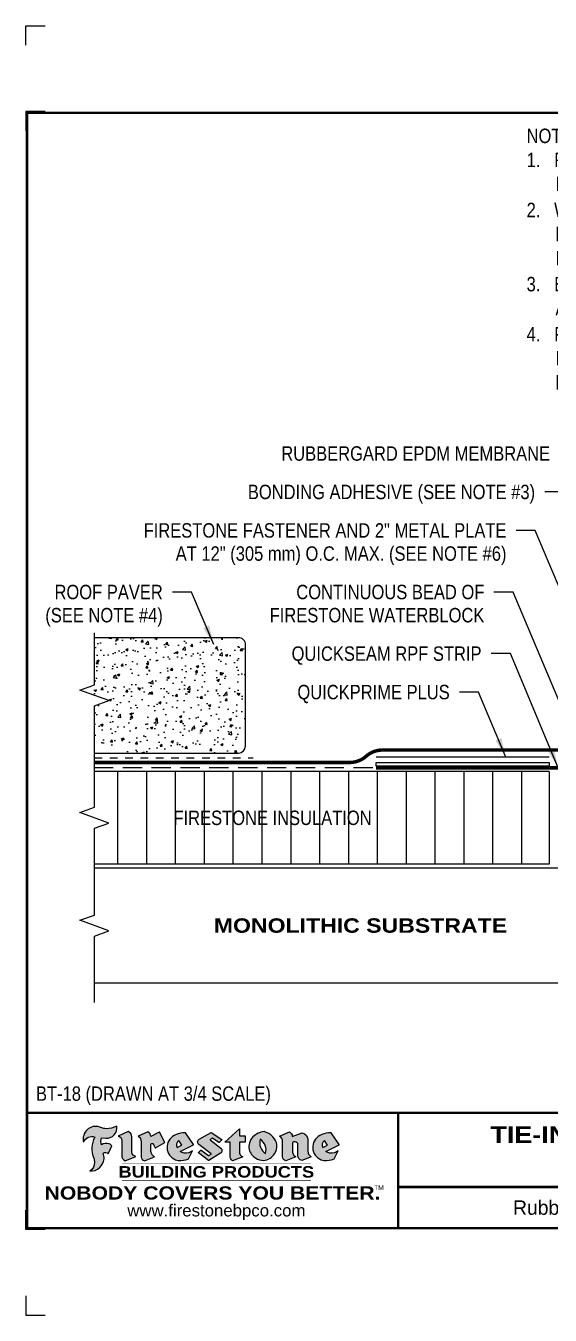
# Model space of a CAD drawing. Header units: inches. Extents: x 121.4 to 141.5, y -141.9 to -125.2.
# Drawn here: x 121.45 to 128.27, y -141.92 to -125.15 of the extents above; entities that cross this region are included whole.
import ezdxf
from ezdxf.enums import TextEntityAlignment as Align

# ---------------------------------------------------------------- set-up
doc = ezdxf.new("R2010")
doc.units = ezdxf.units.IN
doc.header["$MEASUREMENT"] = 0
doc.linetypes.add('HIDDEN', pattern=[0.375, 0.25, -0.125])
doc.linetypes.add('HIDDEN2', pattern=[0.1875, 0.125, -0.0625])
doc.layers.get('0').update_dxf_attribs({"linetype": 'CONTINUOUS'})
doc.layers.get('DEFPOINTS').update_dxf_attribs({"linetype": 'CONTINUOUS'})
for name, color, linetype in [('FSBP-ACCESSORY-OTHER', 7, 'CONTINUOUS'), ('FSBP-ADHESIVE', 1, 'HIDDEN'), ('FSBP-ANNO-NOTE', 7, 'CONTINUOUS'), ('FSBP-INSULATION', 7, 'CONTINUOUS'), ('FSBP-MEMBRANE', 7, 'CONTINUOUS'), ('FSBP-SUBSTRATE-GENERIC', 9, 'CONTINUOUS'), ('FSBP-TTLB', 7, 'CONTINUOUS'), ('FSBP-TTLB-BORDER', 7, 'CONTINUOUS'), ('FSBP-TTLB-TEXT', 7, 'CONTINUOUS')]:
    doc.layers.add(name, color=color, linetype=linetype)
doc.styles.add('FSBP_ARIAL', font='arial.ttf')
doc.styles.add('FSBP_ARIAL_BOLD', font='')
doc.styles.add('FSBP_ARIAL_NAR', font='ARIALN.TTF')
doc.styles.add('FSBP_BANKGOTHIC', font='bgothm.ttf')
doc.styles.get('FSBP_ARIAL_BOLD').set_extended_font_data('Arial Black')
doc.linetypes.add('ZIGZAG', pattern='A,0.0001,-0.2,[131,ltypeshp.shx,S=0.2,R=0,X=-0.2,Y=0],-0.4,[131,ltypeshp.shx,S=0.2,R=180,X=0.2,Y=0],-0.2', length=0.8001)
doc.dimstyles.new('FSBP-LEADER', dxfattribs={"dimtxt": 0.1875, "dimasz": 0.25, "dimexe": 0.0625, "dimexo": 0.125, "dimgap": 0.125, "dimtad": 0, "dimtih": 1, "dimtoh": 1, "dimdec": 4, "dimzin": 0, "dimdsep": 46, "dimlunit": 4, "dimtxsty": 'FSBP_ARIAL_NAR', "dimcen": 0.09375, "dimclrd": 256, "dimclre": 256, "dimclrt": 256, "dimadec": 0, "dimazin": 0, "dimtfac": 1, "dimtdec": 4, "dimtofl": 0, "dimtmove": 0, "dimatfit": 3, "dimfxl": 1, "dimtolj": 1, "dimtzin": 0, "dimlwd": -1, "dimlwe": -1, "dimarcsym": 0})

# ---------------------------------------------------------------- blocks, each defined once
blk = doc.blocks.new('TTLB-EPDM_2')
at = {"layer": 'FSBP-TTLB-TEXT'}
h = blk.add_hatch(color=1, dxfattribs=at)
edge = h.paths.add_edge_path()
edge.add_arc((1.037309769669573, -0.1982514792917306), 0.1319107607348553, 264.0410451462098, 370.3106169565175)
edge.add_arc((1.027551646585694, 0.1214293576525799), 0.3273056962876235, 270.05058356628535, 295.23459397187514, ccw=False)
edge.add_arc((1.022801957313345, -0.06680179986895154), 0.1391656561713503, 249.3281275763668, 272.0749124149863, ccw=False)
edge.add_line((0.9736743133014443, -0.1970076156048179), (0.9474927838574558, -0.1852745150568325))
edge.add_arc((0.8939498971398288, -0.3394262635682071), 0.1631857907024099, 70.84590087378872, 194.3325259843273)
edge.add_arc((0.8444260109029493, -0.4259936440910768), 0.1179914261095279, 70.96950098067128, 156.9641407594482, ccw=False)
edge.add_arc((1.153141409296894, -0.4684497516079468), 0.3110405457095052, 150.3231137483159, 203.2084295854517)
edge.add_arc((0.7562495500622943, -0.6412608153899899), 0.1218587156617311, 0.8849157075190988, 24.34668939894999, ccw=False)
edge.add_arc((0.7493781665697374, -0.6475258110744375), 0.1289731377238325, -58.36655102076742, 3.6216782311386737, ccw=False)
edge.add_arc((0.8256699029544474, -0.5792158350996106), 0.1783301886510354, 267.2205474105585, 354.1381621173521)
edge.add_arc((0.7903121048625305, -0.6011409294291745), 0.212787892960859, 0.9996158580669322, 21.00503380861244)
edge.add_arc((1.01880712263941, -0.5666691048185161), 0.05136395668415847, 40.82117713173261, 125.52727787225791, ccw=False)
edge.add_line((1.057676976260041, -0.5330924682126437), (1.102776947655911, -0.4308018311949837))
edge.add_arc((1.040858222524664, -0.4699705673995949), 0.07326744446031509, 32.31675181867256, 66.31481236598174)
edge.add_arc((1.032262518825329, -0.5063316993097662), 0.1102246948011782, 69.8179132332389, 125.254734720681)
edge.add_arc((1.127708877207287, -0.368959353531244), 0.1659710644737306, 164.1569669952081, 196.5811013160487, ccw=False)
edge.add_line((0.9680425188342383, -0.3236487780942383), (1.023615334387159, -0.3294494641845773))
h = blk.add_hatch(color=1, dxfattribs=at)
edge = h.paths.add_edge_path()
edge.add_line((1.275239419159561, -0.6223407783464694), (1.415345367376062, -0.5660418822574371))
edge.add_arc((1.421019305783958, -0.5090099247487757), 0.05731350411836949, 181.9717871001989, 264.31851000495806, ccw=False)
edge.add_line((1.363739737527226, -0.5109819325197265), (1.363412352251203, -0.3102363679013962))
edge.add_arc((1.294263659668751, -0.3103491388303989), 0.06914878453844908, 0.0934405599591014, 72.42834396969012)
edge.add_line((1.315139561173908, -0.2444268274366692), (1.186839444240604, -0.3024209471341379))
edge.add_arc((1.175246268095289, -0.3585110609420917), 0.05727567197445628, -0.017399788185912257, 78.322067691347, ccw=False)
edge.add_line((1.232521937428658, -0.3585284546236807), (1.232574268422297, -0.555126496687123))
edge.add_arc((1.305699496415486, -0.5558575689677219), 0.07312888236350451, 179.4272023230205, 245.3845503102953)
h = blk.add_hatch(color=1, dxfattribs=at)
edge = h.paths.add_edge_path()
edge.add_line((1.792026821926584, -0.3839679064720229), (1.722158956877934, -0.2518542302253621))
edge.add_arc((1.720119655279638, -0.2529327078887852), 0.002306916790721817, 27.87197133405656, 117.3766794470751)
edge.add_line((1.719058846382097, -0.250884159729182), (1.610638460368705, -0.3070279753467702))
edge.add_arc((1.547088841662962, -0.3061026658494403), 0.06355635479880145, 359.165808011073, 425.8793658831422)
edge.add_line((1.573061729235633, -0.2480956029480268), (1.446879247402876, -0.3051325108639702))
edge.add_arc((1.407812067100189, -0.370357133046621), 0.07602957263902092, -3.441403975725109, 59.07992244284969, ccw=False)
edge.add_line((1.483704536400296, -0.3749210150788969), (1.483704536400296, -0.5723838140635706))
edge.add_arc((1.54053746518044, -0.568254406115083), 0.05698275005415228, 184.1557352478595, 255.3066498366543)
edge.add_line((1.526084036778343, -0.6233736605654059), (1.657291340682093, -0.570650514527486))
edge.add_arc((1.688298576827198, -0.5021390388423987), 0.0752015358480571, 207.5160880841914, 245.649226723163, ccw=False)
edge.add_arc((1.721050197024907, -0.4914488168456328), 0.1093332836229113, 179.4823365255141, 204.5537900001094, ccw=False)
edge.add_line((1.611721375809452, -0.4904610114968335), (1.611721375809452, -0.4126404716788983))
edge.add_arc((1.628589765097195, -0.414159299036043), 0.01693662875851176, 28.356188110622725, 174.8549701683585, ccw=False)
edge.add_arc((1.627340435522395, -0.4197189881350504), 0.02111886817708033, 22.216893572439517, 40.10213956426492, ccw=False)
edge.add_line((1.646891420738257, -0.4117336534413738), (1.666638796144639, -0.4549750258192233))
edge.add_arc((1.668737246926742, -0.4540167099035481), 0.002306916790685496, 204.545128184284, 299.6323508190091)
edge.add_line((1.669877862091766, -0.4560219186518992), (1.791128135493295, -0.3870515928837648))
edge.add_line((1.791128135493295, -0.3870515928837648), (1.792026821926584, -0.3839679064720229))
h = blk.add_hatch(color=1, dxfattribs=at)
h.paths.add_polyline_path([(2.063388732080512, -0.2583237030618903, 0.02524281661523788), (2.025024361750752, -0.2610532129309178, 0.1213611957758757), (1.901773912052249, -0.3008158885520373, 0.6151668103976068), (1.93274136141747, -0.6099060679591872, 0.05306812109568645), (1.967936229862175, -0.617865745600497, 0.1150932231766138), (2.099126721549737, -0.5994933789882708), (2.151195569562105, -0.4944891916583316, -0.08755405562188731), (2.104230609512001, -0.5187113292177372, -0.265591761123442), (1.992692314386659, -0.5010701623316862), (2.165347897647223, -0.4141184325909109, 0.4518949533370738), (2.166222728871162, -0.4107679608846269)])
h.paths.add_polyline_path([(2.014217313945437, -0.4188965037300676), (1.951113654018855, -0.4515330109460507, -0.3720533890450154), (1.973177450672722, -0.3607130665457561)], flags=16)
h = blk.add_hatch(color=1, dxfattribs=at)
edge = h.paths.add_edge_path()
edge.add_arc((2.260407392426802, -0.3775796671688782), 0.04152450223225729, 123.20805433950699, 232.2027298779723, ccw=False)
edge.add_line((2.237665217914071, -0.3428366421988329), (2.393535971665983, -0.2540943745380986))
edge.add_arc((2.394677353533142, -0.2560991469722482), 0.002306916790741334, 55.64644466176611, 119.65426054492559, ccw=False)
edge.add_line((2.395979141996861, -0.2541946229174954), (2.531809646140459, -0.3470380726374032))
edge.add_arc((2.530468902927946, -0.3489153772789875), 0.002306916790700397, -42.731101238422525, 54.4661353739603, ccw=False)
edge.add_line((2.532163440279987, -0.3504807552658491), (2.498457913851155, -0.3869673252714421))
edge.add_arc((2.496763376499139, -0.3854019472845934), 0.002306916790672934, 233.7527076894875, 317.26889876138785, ccw=False)
edge.add_line((2.495399362263356, -0.38726241234572), (2.413849913492982, -0.3274738082119626))
edge.add_arc((2.412485899257181, -0.3293342732731342), 0.002306916790720064, 53.75270768979358, 124.4135619297835)
edge.add_line((2.41118211687575, -0.3274311136421062), (2.382933981293377, -0.346782838468144))
edge.add_arc((2.38423776367478, -0.3486859980991606), 0.002306916790694898, 124.4135619293799, 231.8459020253626)
edge.add_line((2.382812599816248, -0.3505000469010184), (2.519899969301207, -0.4581994452042721))
edge.add_arc((2.494247019847682, -0.4908523236374461), 0.04152450223225742, -55.21225898295222, 51.84590202520428, ccw=False)
edge.add_line((2.517938320565804, -0.5249552055672808), (2.364434947484597, -0.6179520922513717))
edge.add_arc((2.36323960192349, -0.6159790200102006), 0.002306916790726996, 233.2955624372927, 301.20872157023314, ccw=False)
edge.add_line((2.361860787187538, -0.6178285429225383), (2.231266621301074, -0.5204709167214361))
edge.add_arc((2.232647938930649, -0.5186232623475259), 0.002306916790697672, 135.5134179846393, 233.21798691998708, ccw=False)
edge.add_line((2.231002150870836, -0.5170067083764565), (2.262839375599356, -0.4845937328397696))
edge.add_arc((2.264485163659225, -0.4862102868108537), 0.002306916790748497, 53.0352839999411, 135.513417985369, ccw=False)
edge.add_line((2.265872365996302, -0.4843670465239001), (2.361834678328762, -0.5565872257804898))
edge.add_arc((2.363221880665761, -0.5547439854936304), 0.002306916790627066, 233.0352840000685, 302.2362632414394)
edge.add_line((2.36445241715569, -0.5566953042850713), (2.39428499383348, -0.5378823484768844))
edge.add_arc((2.393054457343549, -0.5359310296853765), 0.002306916790685166, 302.2362632406177, 412.2027298768422)
edge.add_line((2.394468296066179, -0.5341081404551886), (2.234958295420142, -0.4103916733127022))
h = blk.add_hatch(color=1, dxfattribs=at)
edge = h.paths.add_edge_path()
edge.add_line((2.763460561272041, -0.2072496393923444), (2.763460561272041, -0.2969520779963801))
edge.add_arc((2.765767478062699, -0.2969520779963943), 0.00230691679065842, 179.9999999996471, 269.9999999996471)
edge.add_line((2.765767478062685, -0.2992589947870528), (2.835417693520355, -0.2992589947870528))
edge.add_arc((2.835417693520355, -0.3015659115777538), 0.002306916790701052, 0, 90, ccw=False)
edge.add_line((2.837724610311056, -0.3015659115777538), (2.837724610311056, -0.3790761307453892))
edge.add_arc((2.83541769352037, -0.3790761307453749), 0.002306916790686842, 269.99999999964706, 359.99999999964706, ccw=False)
edge.add_line((2.835417693520355, -0.3813830475360618), (2.765767478062685, -0.3813830475360618))
edge.add_arc((2.765767478062699, -0.3836899643267202), 0.00230691679065842, 90.00000000035294, 180.0000000003529)
edge.add_line((2.763460561272041, -0.3836899643267344), (2.763460561272041, -0.5033995910642801))
edge.add_arc((2.836735953378943, -0.5071368822038516), 0.07337063740681413, 177.0802527808789, 245.3249543133826)
edge.add_line((2.806105814540615, -0.5738080530967267), (2.674529557384915, -0.6226036013049594))
edge.add_arc((2.708610405062069, -0.564298408791804), 0.06753517344606039, 177.0345319916277, 239.6926428024901, ccw=False)
edge.add_line((2.641165668230087, -0.560804539009709), (2.641165668230087, -0.3836899643267344))
edge.add_arc((2.638858751439429, -0.3836899643267202), 0.00230691679065842, 359.9999999996471, 449.999999999647)
edge.add_line((2.638858751439443, -0.3813830475360618), (2.572857950769389, -0.3813830475360618))
edge.add_line((2.572857950769389, -0.3813830475360618), (2.763460561272041, -0.2072496393923444))
h = blk.add_hatch(color=1, dxfattribs=at)
edge = h.paths.add_edge_path(flags=16)
edge.add_arc((2.940363509127394, -0.4847985213681437), 0.1684614578629418, 344.5558804047865, 417.0140046669545)
edge.add_arc((3.194458079644619, -0.3883534532477785), 0.1684614578629414, 164.5558804047864, 237.0140046669546)
edge = h.paths.add_edge_path()
edge.add_arc((3.069375116502199, -0.4399344555144872), 0.1828726885096673, 136.0914512150047, 191.213418978326)
edge.add_arc((3.064939550433406, -0.4318234379590333), 0.1803148804748503, 194.0167254156723, 240.6663730831859)
edge.add_arc((3.098047041778981, -0.3845058757092554), 0.2378525180183701, 239.2975390661776, 264.2889872773176)
edge.add_arc((3.04884478212623, -0.4190232383793012), 0.203760689247156, 277.1986764832036, 326.503572961274)
edge.add_arc((3.077739326803546, -0.4341046616465112), 0.171374865791709, 325.3768876809902, 406.3828327799087)
edge.add_arc((3.011839488065919, -0.4896144380417797), 0.2571945645850002, 44.28462553519766, 73.82901434867304)
edge.add_arc((3.117152499586992, -0.4983433120546693), 0.2579560664039132, 97.50292863483666, 134.1039137579027)
h = blk.add_hatch(color=1, dxfattribs=at)
edge = h.paths.add_edge_path()
edge.add_line((3.322690228557462, -0.5721896537377091), (3.322690228557462, -0.3749210150788969))
edge.add_arc((3.246797759257384, -0.3703571330465745), 0.076029572638996, 356.5585960242387, 419.0799224428129)
edge.add_line((3.285864939560099, -0.3051325108639702), (3.412047421392799, -0.2480956029480268))
edge.add_arc((3.386074533820159, -0.3061026658494941), 0.06355635479883807, 0.3962622833877276, 65.87936588318718, ccw=False)
edge.add_line((3.449629368605429, -0.3056631084210863), (3.580526418688805, -0.2593848434574539))
edge.add_arc((3.555744121700958, -0.3530904070730321), 0.09692726601172152, 2.366977007666776, 75.18615851992018, ccw=False)
edge.add_line((3.652588689330287, -0.3490873311063041), (3.652588689330287, -0.4883770011386872))
edge.add_arc((3.761877549389556, -0.4914934052703811), 0.1093332836229047, 178.3666365323574, 204.5537900000422)
edge.add_arc((3.729125929191727, -0.5021836272670953), 0.07520153584796169, 207.5160880841711, 245.2240541443093)
edge.add_line((3.697611150971852, -0.5704631245385627), (3.572585913552643, -0.6207021253773775))
edge.add_arc((3.59534718600759, -0.5526356419907701), 0.07177131519198746, 180.3328587115751, 251.51018566665869, ccw=False)
edge.add_line((3.523577081955409, -0.5530525936986663), (3.523577081955409, -0.4153032515383615))
edge.add_arc((3.486319529276879, -0.4148773504126441), 0.0372599868942854, 359.3450650296066, 449.0500281941028)
edge.add_arc((3.482769874121713, -0.4419622099033496), 0.06447454900600783, 86.29402372314017, 119.8211331593848)
edge.add_line((3.450707067966732, -0.3860252459975726), (3.450707067966732, -0.4904610114968335))
edge.add_arc((3.560035889182251, -0.491448816845647), 0.1093332836229751, 179.4823365255069, 204.5537900001023)
edge.add_arc((3.527284268984408, -0.5021390388424952), 0.07520153584796385, 207.5160880841699, 245.6492267231416)
edge.add_line((3.496277032839316, -0.570650514527486), (3.365069728935509, -0.6233736605654059))
edge.add_arc((3.37950248606194, -0.5682868177318081), 0.05694615642555727, 183.9298782390169, 255.318496325343, ccw=False)
h = blk.add_hatch(color=1, dxfattribs=at)
h.paths.add_polyline_path([(3.957695472291277, -0.2583237030618903, 0.02524281661523822), (3.919331101961575, -0.2610532129309178, 0.1085638477195505), (3.807890832595604, -0.2939221658134414, 0.6425897848490651), (3.827048101628293, -0.6099060679591872, 0.05306812109569052), (3.862242970072884, -0.617865745600497, 0.1150932231766133), (3.993433461760503, -0.5994933789882708), (4.045502309772871, -0.4944891916583316, -0.08755405562189084), (3.998537349722767, -0.5187113292177372, -0.2655917611234366), (3.886999054597368, -0.5010701623316862), (4.059654637857989, -0.4141184325909109, 0.4518949533370731), (4.060529469081928, -0.4107679608846269)])
h.paths.add_polyline_path([(3.90852405415626, -0.4188965037300676), (3.845420394229677, -0.4515330109460507, -0.3720533890450147), (3.867484190883488, -0.3607130665457561)], flags=16)
at = {"layer": 'DEFPOINTS', "linetype": 'Continuous', "ltscale": 1.75}
for points in [[(-0.015625, 13.88083333333333), (-0.015625, 14.13083333333333), (0.234375, 14.13083333333333)], [(-0.015625, -2.380833333333342), (-0.015625, -2.630833333333342), (0.234375, -2.630833333333342)]]:
    blk.add_lwpolyline(points, dxfattribs=at)
at = {"layer": 'DEFPOINTS', "color": 1}
for points in [[(0.234375, 13.015625), (-0.015625, 13.015625), (-0.015625, 12.765625)], [(0.234375, -1.515625), (-0.015625, -1.515625), (-0.015625, -1.265625)]]:
    blk.add_lwpolyline(points, dxfattribs=at)
at = {"layer": 'FSBP-TTLB', "const_width": 0.03125}
for points in [[(0, 0), (0, -1.5), (20, -1.5), (20, 0), (0, 0)], [(4.825208527206769, 0), (4.825208527206769, -0.9643749050531198)], [(4.825208527206769, -0.9643749050531198), (15.84028770518938, -0.9643749050531198)], [(4.825208527206769, -0.9643749050531198), (4.825208527206769, -1.5)]]:
    blk.add_lwpolyline(points, dxfattribs=at)
at = {"layer": 'FSBP-TTLB-BORDER', "const_width": 0.03125}
blk.add_lwpolyline([(20, 0), (20, 13), (0, 13), (0, 0)], dxfattribs=at)
at = {"layer": 'FSBP-TTLB-TEXT', "color": 1}
blk.add_line((0.7358432058323388, -0.379822754145593), (0.7358432058323388, -0.379822754145593), dxfattribs=at)
for points in [[(1.023615323725323, -0.3294494630716969, 0.5000510906601082), (1.167090420776901, -0.1746414942047778, -0.1103304102359608), (1.027840608309816, -0.2058762110801382, -0.09957876667165425), (0.9736743133014443, -0.1970076156048179), (0.9474927838574558, -0.1852745150568325, 0.5978159689075124), (0.7358432058323388, -0.379822754145593, -0.3938834584182213), (0.8828996422548698, -0.3144510229727047, 0.2349406564350952), (0.86727108227484, -0.5910237178633082, -0.1027304183841549), (0.8780937320133262, -0.6393788197974146, -0.2772692352614086), (0.8170223912655956, -0.7573362346216896, 0.3985429150902959), (1.003067614090241, -0.5974286950643517, 0.0875124847930418), (0.9889600163401155, -0.5248671157293501, -0.3874031597924062), (1.057676976260041, -0.5330924682126437), (1.102776947655911, -0.4308018311949837, 0.1494423498871741), (1.07029056398062, -0.4028746979725923, 0.2467195073738216), (0.9686394281704906, -0.4163228904100862, -0.1424285161541127), (0.9680425188342383, -0.3236487780942383), (1.023615334387159, -0.3294494641845773)], [(2.166222728871162, -0.4107679608846269), (2.063388732080512, -0.2583237030618903, 0.02524281661523788), (2.025024361750752, -0.2610532129309178, 0.1085638477195265), (1.913584092384895, -0.2939221658134414, 0.6425897848491228), (1.93274136141747, -0.6099060679591872, 0.05306812109568648), (1.967936229862175, -0.617865745600497, 0.1150932231766137), (2.099126721549737, -0.5994933789882708), (2.151195569562105, -0.4944891916583316, -0.0875540556218873), (2.104230609512001, -0.5187113292177372, -0.2655917611234418), (1.992692314386659, -0.5010701623316862), (2.165347897647223, -0.4141184325909109)], [(2.763460561272041, -0.2072496393923444), (2.763460561272041, -0.2969520779963801, 0.4142135623730958), (2.765767478062685, -0.2992589947870528), (2.835417693520355, -0.2992589947870528, -0.414213562373095), (2.837724610311056, -0.3015659115777538), (2.837724610311056, -0.3790761307453892, -0.4142135623730938), (2.835417693520355, -0.3813830475360618), (2.765767478062685, -0.3813830475360618, 0.4142135623730958), (2.763460561272041, -0.3836899643267344), (2.763460561272041, -0.5033995910642801, 0.3068985753588853), (2.806105814540615, -0.5738080530967267), (2.674529557384915, -0.6226036013049594, -0.2804194150632976), (2.641165668230087, -0.560804539009709), (2.641165668230087, -0.3836899643267344, 0.414213562373095), (2.638858751439443, -0.3813830475360618), (2.572857950769389, -0.3813830475360618), (2.763460561272041, -0.2072496393923444)], [(4.060529469081928, -0.4107679608846269), (3.957695472291277, -0.2583237030618903, 0.02524281661523788), (3.919331101961575, -0.2610532129309178, 0.1085638477195265), (3.807890832595604, -0.2939221658134414, 0.6425897848491228), (3.827048101628293, -0.6099060679591872, 0.05306812109568648), (3.862242970072884, -0.617865745600497, 0.1150932231766137), (3.993433461760503, -0.5994933789882708), (4.045502309772871, -0.4944891916583316, -0.0875540556218873), (3.998537349722767, -0.5187113292177372, -0.2655917611234418), (3.886999054597368, -0.5010701623316862), (4.059654637857989, -0.4141184325909109)], [(4.059654637857989, -0.4141184325909109, 0.4518949533370731), (4.060529469081928, -0.4107679608846269, 0.4518949533370731)]]:
    blk.add_lwpolyline(points, format="xyb", dxfattribs=at)
for points in [[(1.275239419159561, -0.6223407783464694), (1.415345367376062, -0.5660418822574371, -0.3756100036733062), (1.363739737527226, -0.5109819325197265), (1.363412352251203, -0.3102363679013962, 0.3265360292958048), (1.315139561173908, -0.2444268274366692), (1.186839444240604, -0.3024209471341379, -0.3557863980845349), (1.232521937428658, -0.3585284546236807), (1.232574268422297, -0.555126496687123, 0.2960110723418457)], [(1.792026821926584, -0.3839679064720229), (1.722158956877934, -0.2518542302253621, 0.4116839150163434), (1.719058846382097, -0.250884159729182), (1.610638460368705, -0.3070279753467702, 0.2996033003794034), (1.573061729235633, -0.2480956029480268), (1.446879247402876, -0.3051325108639702, -0.2797757560995365), (1.483704536400296, -0.3749210150788969), (1.483704536400296, -0.5723838140635706, 0.320828638474519), (1.526084036778343, -0.6233736605654059), (1.657291340682093, -0.570650514527486, -0.1679398621276611), (1.621603752698661, -0.5368819723450571, -0.1098333365370753), (1.611721375809452, -0.4904610114968335), (1.611721375809452, -0.4126404716788983, -0.743334502655012), (1.64349420176768, -0.4061152228778298, -0.07819791644735608), (1.646891420738257, -0.4117336534413738), (1.666638796144639, -0.4549750258192233, 0.4404648714563479), (1.669877862091766, -0.4560219186518992), (1.791128135493295, -0.3870515928837648)], [(2.234958295420142, -0.4103916733127022, -0.5150044486718882), (2.237665217914071, -0.3428366421988329), (2.393535971665983, -0.2540943745380986, -0.2867822934100265), (2.395979141996861, -0.2541946229174954), (2.531809646140459, -0.3470380726374032, -0.4515027974650387), (2.532163440279987, -0.3504807552658491), (2.498457913851155, -0.3869673252714421, -0.3814439164929681), (2.495399362263356, -0.38726241234572), (2.413849913492982, -0.3274738082119626, 0.3184718635035665), (2.41118211687575, -0.3274311136421062), (2.382933981293377, -0.346782838468144, 0.5064094529656681), (2.382812599816248, -0.3505000469010184), (2.519899969301207, -0.4581994452042721, -0.5043597839115849), (2.517938320565804, -0.5249552055672808), (2.364434947484597, -0.6179520922513717, -0.3053163970316367), (2.361860787187538, -0.6178285429225383), (2.231266621301074, -0.5204709167214361, -0.4541703869768119), (2.231002150870836, -0.5170067083764565), (2.262839375599356, -0.4845937328397696, -0.3762644290664977), (2.265872365996302, -0.4843670465239001), (2.361834678328762, -0.5565872257804898, 0.3114700032088108), (2.36445241715569, -0.5566953042850713), (2.39428499383348, -0.5378823484768844, 0.520381097387146), (2.394468296066179, -0.5341081404551886)], [(2.937624918725987, -0.3131105398334029, 0.2452625673097023), (2.889993533867141, -0.4754966266250307, 0.2064059665179019), (2.976604338974084, -0.5890186876871866, 0.1094800500670344), (3.074378098474654, -0.6211778035979165, 0.2185147641853038), (3.218764944843201, -0.5314757029352819, 0.3689489483072479), (3.195959963110113, -0.3100352223135445, 0.1296305888694145), (3.0834694040758, -0.242595816912754, 0.1610736375384317)], [(3.322690228557462, -0.5721896537377091), (3.322690228557462, -0.3749210150788969, 0.2797757560995341), (3.285864939560099, -0.3051325108639702), (3.412047421392799, -0.2480956029480268, -0.2937618496109166), (3.449629368605429, -0.3056631084210863), (3.580526418688805, -0.2593848434574539, -0.3288760160581939), (3.652588689330287, -0.3490873311063041), (3.652588689330287, -0.4883770011386872, 0.114762897203527), (3.662431105063263, -0.536926560769686, 0.166032965990522), (3.697611150971852, -0.5704631245385627), (3.572585913552643, -0.6207021253773775, -0.3209557512194564), (3.523577081955409, -0.5530525936986663), (3.523577081955409, -0.4153032515383615, 0.4127061514896111), (3.48693727661589, -0.3776224848030694, 0.1473421876160361), (3.450707067966732, -0.3860252459975726), (3.450707067966732, -0.4904610114968335, 0.1098333365370753), (3.460589444855941, -0.5368819723450855, 0.1679398621276611), (3.496277032839316, -0.570650514527486), (3.365069728935509, -0.6233736605654059, -0.3219729545308964), (3.322690228557462, -0.5721896537377091, 29.1476284739)], [(1.951113654018855, -0.4515330109460507), (2.014217313945437, -0.4188965037300676), (1.973177450672722, -0.3607130665457561, 0.3720533890450154)], [(3.10274193015772, -0.5296595419651595, 0.3271311138286319), (3.032079658614293, -0.3434924326507627, 0.3271311138286322)], [(3.845420394229677, -0.4515330109460507), (3.90852405415626, -0.4188965037300676), (3.867484190883488, -0.3607130665457561, 0.3720533890450154)]]:
    blk.add_lwpolyline(points, format="xyb", close=True, dxfattribs=at)
at = {"layer": 'FSBP-TTLB-TEXT', "const_width": 0.0078125}
for points in [[(1.233926579809207, -0.6584455781731435), (3.691229482685259, -0.6584455781731577)], [(1.233926579809207, -0.8761560960495984), (3.691229482685259, -0.8761560960495842)]]:
    blk.add_lwpolyline(points, dxfattribs=at)
at = {"layer": 'FSBP-TTLB-TEXT', "color": 1}
for centre, start, end in [((1.789987520328282, -0.3850463841354355), 299.6323508193319, 27.87197133380463), ((2.164310260790558, -0.412058050385383), 296.7304547840455, 34.00233684987403)]:
    blk.add_arc(centre, 0.00230691679068068, start, end, dxfattribs=at)
at = {"layer": 'FSBP-TTLB-TEXT', "lineweight": 18, "style": 'FSBP_ARIAL_BOLD'}
blk.add_text('BUILDING PRODUCTS', height=0.1484375, dxfattribs=at).set_placement((2.462578031247233, -0.7673008371113639), align=Align.MIDDLE_CENTER)
at = {"layer": 'FSBP-TTLB-TEXT', "color": 1}
for s, height, style, p in [('NOBODY COVERS YOU BETTER.', 0.171875, 'FSBP_ARIAL_BOLD', (2.412604263603384, -1.041650450587369)), ('TM', 0.0625, 'FSBP_BANKGOTHIC', (4.576671173373001, -0.9725745042934193))]:
    blk.add_text(s, height=height, dxfattribs=dict(at, style=style)).set_placement(p, align=Align.MIDDLE_CENTER)
at = {"layer": 'FSBP-TTLB-TEXT'}
for s, height, style, p in [('RubberGard  EPDM', 0.1875, 'FSBP_BANKGOTHIC', (7.443365678241776, -1.23218745252656)), ('www.firestonebpco.com', 0.15625, 'FSBP_ARIAL', (2.462578031247233, -1.268657306740124))]:
    blk.add_text(s, height=height, dxfattribs=dict(at, style=style)).set_placement(p, align=Align.MIDDLE_CENTER)
for tag, height, style, p in [('MAXIMUM_WARRANTY', 0.1875, 'FSBP_ARIAL_BOLD', (18.03987100774941, 0.2240244307510579)), ('ACCPT_SYSTEMS', 0.21875, 'FSBP_ARIAL', (12.49438170418193, -1.23218745252656))]:
    blk.add_attdef(tag, text='', height=height, dxfattribs=dict(at, style=style)).set_placement(p, align=Align.MIDDLE_LEFT)
for tag, height, style, p in [('DETAIL_DESCP_LINE_1', 0.21875, 'FSBP_ARIAL_BOLD', (10.33118450231211, -0.2831249841755152)), ('DETAIL_DESCP_LINE_2', 0.21875, 'FSBP_ARIAL_BOLD', (10.33118450231211, -0.6812499208775904)), ('ISSUE_REV_DATE', 0.21875, 'FSBP_ARIAL', (16.84069633627263, -0.7282559425942452)), ('DETAIL_NUMBER', 0.4375, 'FSBP_ARIAL', (18.91941590748775, -0.8931630692489421))]:
    blk.add_attdef(tag, text='', height=height, dxfattribs=dict(at, style=style)).set_placement(p, align=Align.MIDDLE_CENTER)

msp = doc.modelspace()

# ---------------------------------------------------------------- hatches: boundary and pattern name
at = {"layer": 'FSBP-ACCESSORY-OTHER'}
h = msp.add_hatch(dxfattribs=at)
h.set_pattern_fill('AR-CONC', color=256, scale=0.045, style=0)
h.set_pattern_definition([(49.99999999999999, (21.58989755483975, 16.9066760056787), (0.3227670821703391, -0.0282384607421678), [0.03375, -0.37125]), (355, (21.58989755483975, 16.9066760056787), (-0.06243810012584999, 0.3384864601650053), [0.027, -0.297]), (100.4514, (21.61679481083974, 16.90432280267871), (0.2603292217713097, 0.3102477939274291), [0.02868308549999999, -0.3155139503999997]), (46.18420000000001, (21.58989755483975, 16.99667600567871), (0.4802584718815399, -0.07448355644805817), [0.050625, -0.556875]), (96.6356, (21.6299190900898, 16.99046901752871), (0.4205982174969165, 0.4383530419051987), [0.04302462959999995, -0.4732708499999996]), (351.1842, (21.58989755483975, 16.99667600567871), (0.4205978753101322, 0.438353370416396), [0.04050000000000001, -0.4455000000000001]), (21, (21.63489755483977, 16.97417600567871), (0.2686081734533077, -0.1811785007994025), [0.03375, -0.37125]), (326.0000000000001, (21.63489755483977, 16.97417600567871), (0.1094918993647118, 0.3263175202710838), [0.02699999999999999, -0.2969999999999999]), (71.4514, (21.65728155968975, 16.95907778297871), (0.3781001828616705, 0.1451387235194786), [0.0286830855, -0.3155139504]), (37.49999999999999, (21.58989755483975, 16.9066760056787), (0.005471934892780801, 0.1498022342240902), [0, -0.2934, 0, -0.3015, 0, -0.298125]), (7.499999999999999, (21.58989755483975, 16.9066760056787), (0.1183812918489669, 0.1774852703470621), [0, -0.1719, 0, -0.28665, 0, -0.113625]), (327.5, (21.48954755483976, 16.9066760056787), (0.240220096277584, -0.01014969228047091), [0, -0.1125, 0, -0.351, 0, -0.4657499999999999]), (317.5, (21.44454755483974, 16.9066760056787), (0.2624337762040738, 0.04504724204954295), [0, -0.14625, 0, -0.2331, 0, -0.33075])])
h.paths.add_polyline_path([(122.5261918370309, -133.9268585290054), (122.3386918370309, -133.9951029479304), (122.3386918370308, -134.6086141100805), (124.2112697610285, -134.6086141100803, 0.4142135623730687), (124.3050197610285, -134.5148641100803), (124.3050197610285, -133.2023641100805, 0.4142135623731038), (124.2112697610285, -133.1086141100805), (122.3386918370309, -133.1086141100805), (122.3386918370309, -133.7221252722307), (122.1511918370309, -133.7903696911556)])
at = {"layer": 'FSBP-INSULATION'}
h = msp.add_hatch(dxfattribs=at)
h.set_pattern_fill('LINE', color=256, scale=3, angle=90, style=0)
h.set_pattern_definition([(90, (127.520771305177, -18.11442794683901), (-0.375, 2.296136913416957e-17), [])])
h.paths.add_polyline_path([(140.5867104238785, -136.0535154878924), (140.5867104238785, -135.4499998628923), (140.3992104238785, -135.3817554439674), (140.5867104238784, -135.3135110250426), (140.5867104238783, -134.8464842378923), (131.0656954026683, -134.8464842378923), (131.065695402668, -136.0535154878923)])
h.paths.add_polyline_path([(122.3386918370309, -134.8464842378928), (122.3386918370309, -135.4499998628922), (122.5261918370309, -135.5182442818171), (122.3386918370309, -135.5864887007421), (122.3386918370309, -136.0535154878922), (128.2531954026678, -136.0535154878922), (128.2531954026678, -134.8464842378929)])
h.paths.add_polyline_path([(134.5594711436189, -135.5954530518418), (137.0076507138781, -135.5954530518418), (137.0076507138781, -135.3044187748977), (134.5594711436189, -135.3044187748977)], flags=24)
h.paths.add_polyline_path([(123.3188161893151, -135.5954530518421), (125.9935049683055, -135.5954530518421), (125.9935049683055, -135.304418774898), (123.3188161893151, -135.304418774898)], flags=24)

# ---------------------------------------------------------------- linework, layer by layer
at = {"layer": 'FSBP-ACCESSORY-OTHER'}
msp.add_lwpolyline([(122.3386918370308, -134.6086141100805), (122.3386918370309, -133.9951029479304), (122.5261918370309, -133.9268585290054), (122.1511918370309, -133.7903696911556), (122.3386918370309, -133.7221252722307), (122.3386918370309, -133.0469338361887)], dxfattribs=at)
msp.add_lwpolyline([(122.3386918370308, -134.6086141100805), (124.2112697610285, -134.6086141100803, 0.4142135623730451), (124.3050197610285, -134.5148641100803), (124.3050197610285, -133.2023641100805, 0.4142135623731449), (124.2112697610285, -133.1086141100805), (122.3386918370308, -133.1086141100805)], format="xyb", dxfattribs=at)
at = {"layer": 'FSBP-ADHESIVE', "linetype": 'ZIGZAG', "ltscale": 0.15}
msp.add_line((128.2531954026681, -134.6617967378917), (126.0031954026681, -134.6617967378917), dxfattribs=at)
at = {"layer": 'FSBP-ADHESIVE', "flags": 128}
msp.add_lwpolyline([(125.9589742813825, -134.7996092378929), (122.3386918370309, -134.7996092378929)], dxfattribs=at)
at = {"layer": 'FSBP-INSULATION'}
for p, q in [((128.2531954026678, -134.8464842378929), (122.3386918370311, -134.8464842378929)), ((128.2531954026678, -134.8464842378929), (128.2531954026678, -136.0535154878922)), ((128.2531954026678, -136.0535154878922), (122.3386918370311, -136.0535154878922))]:
    msp.add_line(p, q, dxfattribs=at)
msp.add_lwpolyline([(122.3386918370309, -136.0535154878922), (122.3386918370309, -135.5864887007421), (122.5261918370309, -135.5182442818171), (122.1511918370309, -135.3817554439673), (122.3386918370309, -135.3135110250424), (122.3386918370309, -134.6086141100805)], dxfattribs=at)
at = {"layer": 'FSBP-MEMBRANE', "const_width": 0.045}
msp.add_lwpolyline([(122.3386918370309, -134.7302342378929), (125.6730351177959, -134.7302342378929, 0.174122625165732), (125.8731741414142, -134.6496092378923, -0.1741226251657343), (126.0733131650325, -134.5689842378917), (130.3733418565702, -134.5689842378919, -0.1925898157428635), (130.5467875285857, -134.6496092378924, 0.1925898157428786), (130.7202332006012, -134.7302342378929), (130.8024376780937, -134.7302342378929, 0.1675505501846761), (130.9397534314852, -134.6828904878926, -0.1675505501846906), (131.0770691848767, -134.6355467378923), (133.284905359723, -134.6355467378923, 0.1989123673796742), (133.4174878811955, -134.5806292593648), (133.4482779241404, -134.5498392164198, -0.1989123673797007), (133.5808604456129, -134.4949217378923), (135.565695402668, -134.4949217378923)], format="xyb", dxfattribs=at)
at = {"layer": 'FSBP-MEMBRANE', "linetype": 'HIDDEN2', "ltscale": 0.75}
msp.add_lwpolyline([(122.3386918370308, -134.669050723491), (124.4039185706278, -134.669050723491)], dxfattribs=at)
at = {"layer": 'FSBP-MEMBRANE'}
msp.add_lwpolyline([(128.2531954026681, -134.7771092378918), (126.0031954026681, -134.7771092378918), (126.0031954026681, -134.7321092378917), (128.2531954026681, -134.7321092378917)], close=True, dxfattribs=at)
at = {"layer": 'FSBP-MEMBRANE', "const_width": 0.045}
msp.add_lwpolyline([(129.3074141526681, -134.7996092378917), (126.0031954026681, -134.7996092378917)], dxfattribs=at)
at = {"layer": 'FSBP-SUBSTRATE-GENERIC'}
for p, q in [((122.3386918370309, -136.1003904878922), (129.3104568200744, -136.1003904878923)), ((140.5867104238786, -137.6003904878924), (122.338691837031, -137.6003904878923))]:
    msp.add_line(p, q, dxfattribs=at)
msp.add_lwpolyline([(122.338691837031, -137.8503904878924), (122.3386918370309, -136.9868793257421), (122.5261918370309, -136.9186349068171), (122.1511918370309, -136.7821460689673), (122.3386918370309, -136.7139016500424), (122.3386918370309, -136.0535154878922)], dxfattribs=at)

# ---------------------------------------------------------------- block references
ref = msp.add_blockref('TTLB-EPDM_2', (121.4627011304548, -139.2849613766269))
ref.add_attrib('DETAIL_DESCP_LINE_1', 'TIE-IN EPDM SYSTEM TO EXISTING EPDM SYSTEM', dxfattribs={"layer": 'FSBP-TTLB-TEXT', "height": 0.21875, "style": 'FSBP_ARIAL_BOLD'}).set_placement((131.7938856327669, -139.5680863608025), align=Align.MIDDLE_CENTER)

# ---------------------------------------------------------------- texts
at = {"layer": 'DEFPOINTS', "style": 'FSBP_ARIAL_NAR'}
msp.add_text('BT-18 (DRAWN AT 3/4 SCALE)', height=0.1875, dxfattribs=at).set_placement((121.5798584845292, -139.0349613766269), align=Align.MIDDLE_LEFT)
at = {"layer": 'FSBP-ANNO-NOTE', "style": 'FSBP_ARIAL_NAR'}
for s, p in [('RUBBERGARD EPDM MEMBRANE', (128.2653473925883, -130.7139590652162)), ('BONDING ADHESIVE (SEE NOTE #3)', (128.0698755661314, -131.2139590652162)), ('FIRESTONE FASTENER AND 2" METAL PLATE', (127.6979221765686, -131.7139590652162)), ('AT 12" (305 mm) O.C. MAX. (SEE NOTE #6)', (127.6979221765686, -132.0147403152162)), ('ROOF PAVER', (123.2287078806166, -132.5147403152162)), ('CONTINUOUS BEAD OF', (127.410630767823, -132.5147403152162)), ('(SEE NOTE #4)', (123.2287078806166, -132.8155215652162)), ('FIRESTONE WATERBLOCK', (127.410630767823, -132.8155215652162)), ('QUICKSEAM RPF STRIP', (127.3736563886526, -133.3155215652162)), ('QUICKPRIME PLUS', (126.959984832655, -133.8155215652162))]:
    msp.add_text(s, height=0.1875, dxfattribs=at).set_placement(p, align=Align.MIDDLE_RIGHT)
at = {"layer": 'FSBP-ANNO-NOTE'}
for s, style, p in [('FIRESTONE INSULATION', 'FSBP_ARIAL_NAR', (124.6561605788103, -135.4499998628926)), ('MONOLITHIC SUBSTRATE', 'FSBP_ARIAL_BOLD', (125.7990756327221, -136.8503904878922))]:
    msp.add_text(s, height=0.1875, dxfattribs=dict(at, style=style)).set_placement(p, align=Align.MIDDLE_CENTER)
at = {"layer": 'FSBP-ANNO-NOTE', "insert": (127.9595961110062, -126.4910807138151), "char_height": 0.1875, "attachment_point": 1, "style": 'FSBP_ARIAL_NAR'}
msp.add_mtext_dynamic_manual_height_columns('\\pi-0.375,l0.375,t0.1875,0.375;NOTES:\\P1.   REFER TO FIRESTONE WEBSITE FOR THE MOST CURRENT INFORMATION.\\P{\\H0.083333x;\\P\\pt0.375;}2.   WOOD NAILER MUST BE INSTALLED TO MEET APPLICABLE BUILDING CODES OR 200 LBS PER LINEAR FOOT MINIMUM IN ANY GIVEN DIRECTION.\\P{\\H0.083333x;\\P}3.   BONDING ADHESIVE REQUIRED BETWEEN MEMBRANE AND INSULATION FOR FULLY ADHERED SYSTEMS.\\P{\\H0.083333x;\\P}4.   FIRESTONE ROOF PAVER (MIN.10 LBS (4.5KG) PER SQ. FT.) INSTALLED OVER PROTECTION LAYER REQUIRED FOR BALLASTED SYSTEMS.', width=6.580374497146465, gutter_width=25.61258359297398, heights=[3.863458276639223], dxfattribs=at)

# ---------------------------------------------------------------- leaders
at = {"layer": 'FSBP-ANNO-NOTE'}
for points in [[(129.8808936279907, -134.6316422778159), (128.4448755661314, -131.2139590652162), (128.1948755661314, -131.2139590652162)], [(129.3389004587983, -134.7269523120342), (128.0729221765686, -131.7139590652162), (127.8229221765686, -131.7139590652162)], [(123.8909168194115, -133.198289634475), (123.6037078806166, -132.5147403152162), (123.3537078806166, -132.5147403152162)], [(129.269499720463, -136.0463073225048), (127.785630767823, -132.5147403152162), (127.535630767823, -132.5147403152162)], [(128.3722298946723, -134.7996092378917), (127.7486563886526, -133.3155215652163), (127.4986563886526, -133.3155215652163)], [(127.6905667744762, -134.6617967378917), (127.334984832655, -133.8155215652162), (127.084984832655, -133.8155215652162)]]:
    msp.add_leader(points, dimstyle='FSBP-LEADER', dxfattribs=at)

doc.saveas('drawing.dxf')
